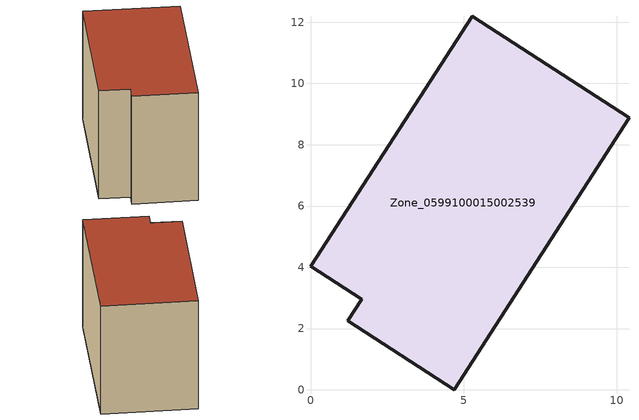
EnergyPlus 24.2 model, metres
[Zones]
Zone_0599100015002539
 floor ground (C_G): 5.28,12.2 10.4,8.88 4.69,0 1.21,2.25 1.67,2.95 0,4.03 z0.85
 wall outside (C_F): 10.4,8.88 5.28,12.2 0,4.03 1.67,2.95 1.21,2.25 4.69,0 10.4,8.88 z0.85:8.67
 roof outside (C_R): 4.69,0 10.4,8.88 5.28,12.2 0,4.03 1.67,2.95 1.21,2.25 z8.67
[BUILDING]
Pand.0599100015002539: North Axis=0; Terrain=City; Loads Convergence Tolerance Value=0.04; Temperature Convergence Tolerance Value=0.4; Solar Distribution=FullExterior; Maximum Number of Warmup Days=25; Minimum Number of Warmup Days=1
[Site:Location]
Rotterdam.The.Hague.AP_ZH_NLD Design_Conditions: Latitude=51.96; Longitude=4.45; Time Zone=1; Elevation=-4.5
[SITE:GROUNDTEMPERATURE:BUILDINGSURFACE]
18, 18, 18, 18, 18, 18, 18, 18, 18, 18, 18, 18
[MATERIAL] Thermal Absorptance=0.9; Solar Absorptance=0.7; Visible Absorptance=0.7
Name | Roughness | Thickness | Conductivity | Density | Specific Heat
G.TI.1965-1974 | MediumSmooth | 0.15 | 0.882353 | 540 | 1210
F.TI.1965-1974 | Rough | 0.3 | 0.697674 | 1920 | 840
R.TI.1965-1974 | MediumRough | 0.2 | 0.232558 | 1500 | 1000
[CONSTRUCTION]
C_G: G.TI.1965-1974
C_F: F.TI.1965-1974
C_R: R.TI.1965-1974
[ZONE]
Zone_0599100015002539: Type=1; Multiplier=1; Ceiling Height=Autocalculate; Volume=Autocalculate; Floor Area=autocalculate; Part of Total Floor Area=Yes
[ZONEINFILTRATION:DESIGNFLOWRATE]
Infil_Zone_0599100015002539: Zone or ZoneList or Space or SpaceList=Zone_0599100015002539; Schedule=AlwaysOn; Design Flow Rate Calculation Method=Flow/Area; Flow Rate per Floor Area=0.003; Constant Term Coefficient=1; Temperature Term Coefficient=0; Velocity Term Coefficient=0; Velocity Squared Term Coefficient=0
[HVACTEMPLATE:ZONE:IDEALLOADSAIRSYSTEM]
Zone_0599100015002539: Maximum Heating Supply Air Temperature=50; Minimum Cooling Supply Air Temperature=13; Maximum Heating Supply Air Humidity Ratio=0.0156; Minimum Cooling Supply Air Humidity Ratio=0.0077; Heating Limit=NoLimit; Cooling Limit=NoLimit; Dehumidification Control Type=ConstantSensibleHeatRatio; Cooling Sensible Heat Ratio=0.7; Dehumidification Setpoint=60; Humidification Control Type=None; Humidification Setpoint=30; Outdoor Air Method=None; Outdoor Air Flow Rate per Person=0.00944; Outdoor Air Flow Rate per Zone Floor Area=0; Outdoor Air Flow Rate per Zone=0; Demand Controlled Ventilation Type=None; Outdoor Air Economizer Type=NoEconomizer; Heat Recovery Type=None; Sensible Heat Recovery Effectiveness=0.7; Latent Heat Recovery Effectiveness=0.65
[ZONECONTROL:THERMOSTAT]
ThermostatControl_Zone_0599100015002539: Zone or ZoneList=Zone_0599100015002539; Control Type Schedule=DualSetpointControlType; Control 1=Thermostat_Zone_0599100015002539; Temperature Difference Between Cutout And Setpoint=0
[THERMOSTATSETPOINT:DUALSETPOINT]
Thermostat_Zone_0599100015002539: Heating Setpoint Temperature Schedule=HeatingSetpoint_Zone_0599100015002539; Cooling Setpoint Temperature Schedule=CoolingSetpoint_Zone_0599100015002539
[SCHEDULE:COMPACT]
HeatingSetpoint_Zone_0599100015002539: Through: 12/31, For: AllDays, Until: 24:00, 21
CoolingSetpoint_Zone_0599100015002539: Through: 12/31, For: AllDays, Until: 24:00, 24
DualSetpointControlType: Through: 12/31, For: AllDays, Until: 24:00, 4
AlwaysOn: Through: 12/31, For: AllDays, Until: 24:00, 1
